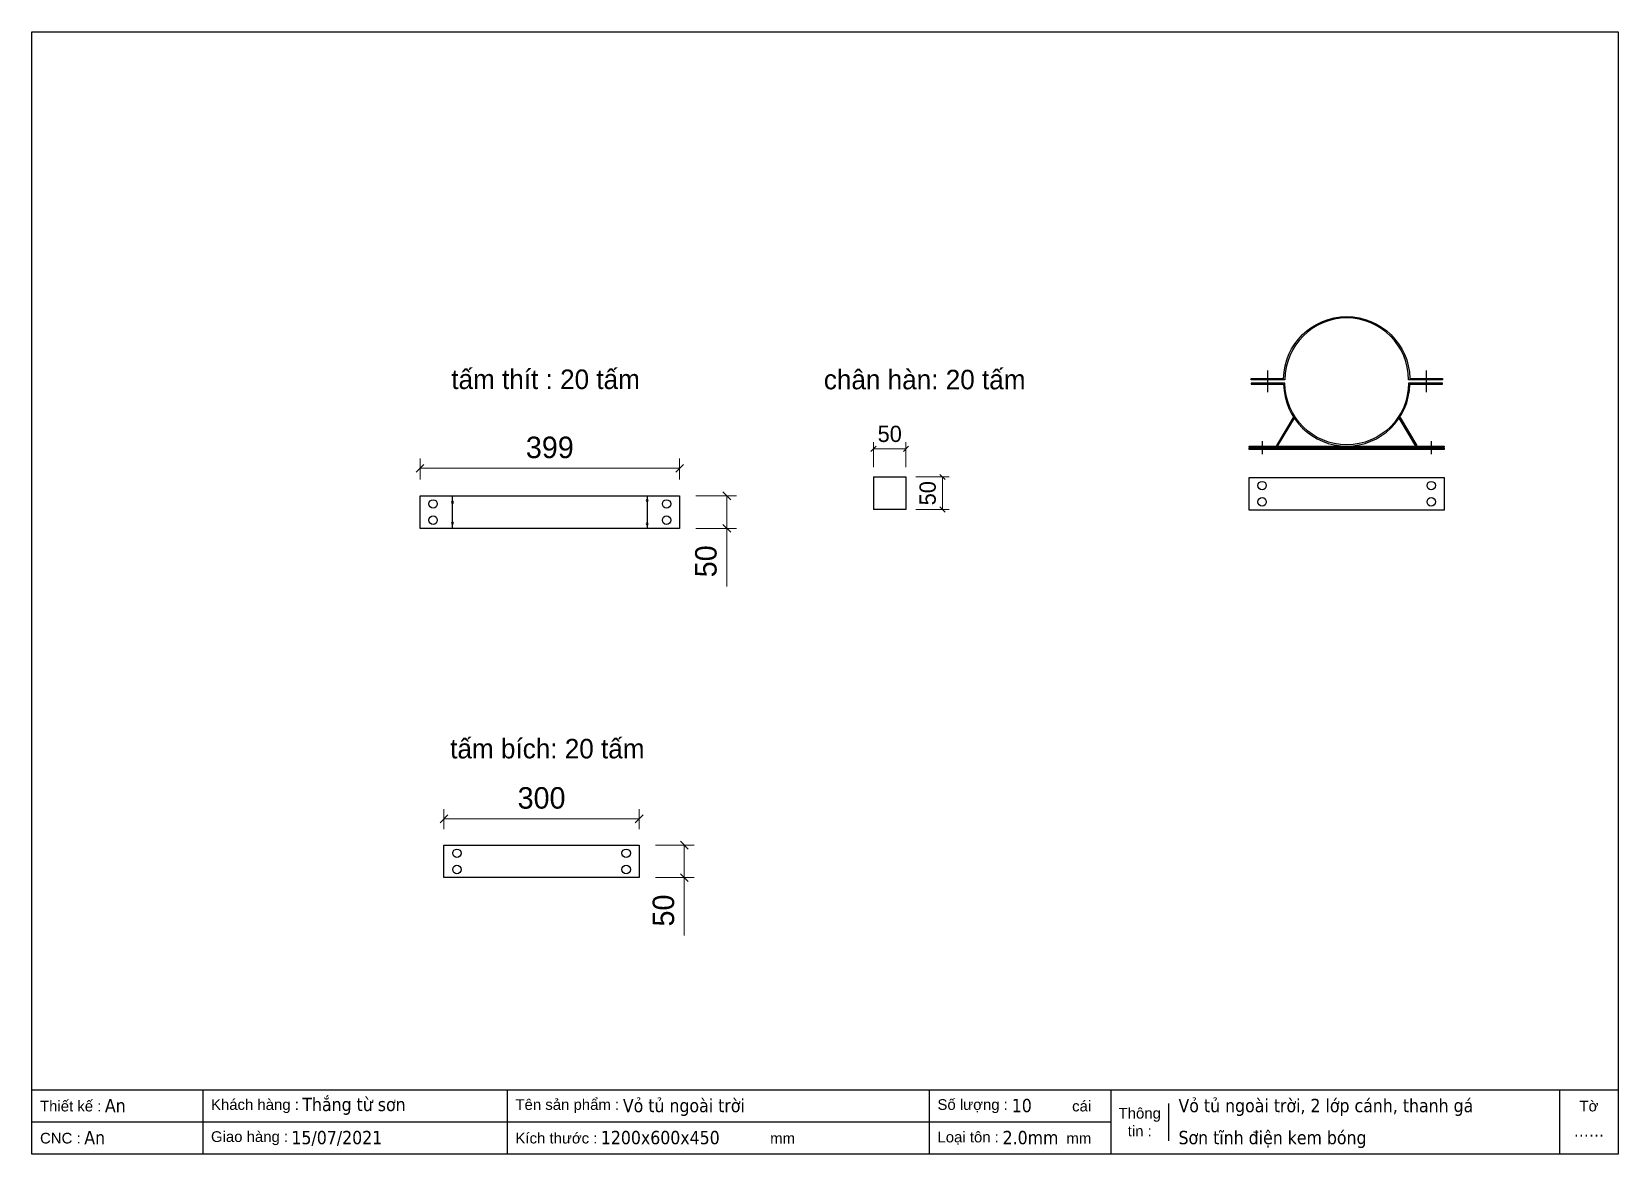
# Model space of a CAD drawing. Header units: millimetres. Extents: x 0 to 2439, y 0 to 1724.
import ezdxf
from ezdxf.enums import TextEntityAlignment as Align

# ---------------------------------------------------------------- set-up
doc = ezdxf.new("R2010")
doc.units = ezdxf.units.MM
doc.layers.add('CNC', color=7, linetype='Continuous')
doc.styles.add('Arial', font='arial.ttf')
doc.styles.add('Tahoma (Input Text)', font='tahoma.ttf')
doc.dimstyles.new('Dim-25', dxfattribs={"dimtxt": 25, "dimasz": 8, "dimexe": 10, "dimexo": 15, "dimgap": 10, "dimtad": 1, "dimdec": 0, "dimtxsty": 'Standard', "dimblk": 'OBLIQUE', "dimcen": 10, "dimclrd": 5, "dimclre": 5, "dimclrt": 3, "dimazin": 3, "dimtfac": 1, "dimtdec": 0, "dimtmove": 0, "dimatfit": 3, "dimldrblk": 'OBLIQUE', "dimlwd": 9, "dimlwe": 9})
doc.dimstyles.new('Dim-33', dxfattribs={"dimtxt": 33, "dimasz": 12, "dimexe": 15, "dimexo": 25, "dimgap": 15, "dimtad": 1, "dimdec": 0, "dimtxsty": 'Standard', "dimblk": 'OBLIQUE', "dimcen": 10, "dimclrd": 5, "dimclre": 5, "dimclrt": 3, "dimazin": 3, "dimtfac": 1, "dimtdec": 0, "dimtmove": 0, "dimatfit": 3, "dimldrblk": 'OPEN30', "dimlwd": 9, "dimlwe": 9})

# ---------------------------------------------------------------- blocks, each defined once
blk = doc.blocks.new('*D1')
at = {"color": 0, "linetype": 'ByBlock', "lineweight": -2}
for p, q in [((639.7, 521.3), (627.7, 509.3)), ((927.7, 509.3), (939.7, 521.3))]:
    blk.add_line(p, q, dxfattribs=at)
at = {"color": 5, "lineweight": 9, "transparency": 16777216}
for p, q in [((633.7, 499.2), (633.7, 530.3)), ((633.7, 515.3), (933.7, 515.3)), ((933.7, 499.2), (933.7, 530.3))]:
    blk.add_line(p, q, dxfattribs=at)
at = {"layer": 'Defpoints', "color": 0, "transparency": 16777216}
for p in [(933.7, 515.3), (633.7, 474.2), (933.7, 474.2)]:
    blk.add_point(p, dxfattribs=at)
at = {"color": 3, "transparency": 16777216, "insert": (783.7, 547.2), "char_height": 33, "attachment_point": 5}
blk.add_mtext('300', dxfattribs=at)
blk = doc.blocks.new('_Oblique')
at = {"color": 0, "linetype": 'ByBlock', "lineweight": -2}
blk.add_line((-0.5, -0.5), (0.5, 0.5), dxfattribs=at)
blk = doc.blocks.new('_Open30')
at = {"color": 0, "linetype": 'ByBlock', "lineweight": -2}
for p, q in [((-1, 0.27), (0, 0)), ((0, 0), (-1, -0.27)), ((0, 0), (-1, 0))]:
    blk.add_line(p, q, dxfattribs=at)
blk = doc.blocks.new('*D2')
at = {"color": 5, "lineweight": 9, "transparency": 16777216}
for p, q in [((958.7, 474.9), (1018.1, 474.9)), ((1003.1, 474.9), (1003.1, 424.9)), ((958.7, 424.9), (1018.1, 424.9)), ((1003.1, 424.9), (1003.1, 335.8))]:
    blk.add_line(p, q, dxfattribs=at)
at = {"color": 0, "linetype": 'ByBlock', "lineweight": -2}
for p, q in [((1009.1, 468.9), (997.1, 480.9)), ((997.1, 430.9), (1009.1, 418.9))]:
    blk.add_line(p, q, dxfattribs=at)
at = {"layer": 'Defpoints', "color": 0, "transparency": 16777216}
for p in [(933.7, 474.9), (933.7, 424.9), (1003.1, 424.9)]:
    blk.add_point(p, dxfattribs=at)
at = {"color": 3, "transparency": 16777216, "insert": (971.2, 374.4), "char_height": 33, "attachment_point": 5, "rotation": 90}
blk.add_mtext('50', dxfattribs=at)
blk = doc.blocks.new('*D3')
at = {"color": 0, "linetype": 'ByBlock', "lineweight": -2}
for p, q in [((602.9, 1059.8), (590.9, 1047.8)), ((989.9, 1047.8), (1001.9, 1059.8))]:
    blk.add_line(p, q, dxfattribs=at)
at = {"color": 5, "lineweight": 9, "transparency": 16777216}
for p, q in [((596.9, 1036.5), (596.9, 1068.8)), ((596.9, 1053.8), (995.9, 1053.8)), ((995.9, 1036.5), (995.9, 1068.8))]:
    blk.add_line(p, q, dxfattribs=at)
at = {"layer": 'Defpoints', "color": 0, "transparency": 16777216}
for p in [(995.9, 1053.8), (596.9, 1011.5), (995.9, 1011.5)]:
    blk.add_point(p, dxfattribs=at)
at = {"color": 3, "transparency": 16777216, "insert": (796.4, 1085.7), "char_height": 33, "attachment_point": 5}
blk.add_mtext('399', dxfattribs=at)
blk = doc.blocks.new('f3daunguoc')
at = {"layer": 'CNC', "color": 2, "lineweight": -3}
blk.add_circle((0, 0), 1.5, dxfattribs=at)
blk = doc.blocks.new('*D4')
at = {"color": 5, "lineweight": 9, "transparency": 16777216}
for p, q in [((1020.9, 1011.5), (1083.4, 1011.5)), ((1068.4, 1011.5), (1068.4, 961.5)), ((1020.9, 961.5), (1083.4, 961.5)), ((1068.4, 961.5), (1068.4, 872.4))]:
    blk.add_line(p, q, dxfattribs=at)
at = {"color": 0, "linetype": 'ByBlock', "lineweight": -2}
for p, q in [((1074.4, 1005.5), (1062.4, 1017.5)), ((1062.4, 967.5), (1074.4, 955.5))]:
    blk.add_line(p, q, dxfattribs=at)
at = {"layer": 'Defpoints', "color": 0, "transparency": 16777216}
for p in [(995.9, 1011.5), (995.9, 961.5), (1068.4, 961.5)]:
    blk.add_point(p, dxfattribs=at)
at = {"color": 3, "transparency": 16777216, "insert": (1036.5, 910.9), "char_height": 33, "attachment_point": 5, "rotation": 90}
blk.add_mtext('50', dxfattribs=at)
blk = doc.blocks.new('khungtenAsean2')
at = {"color": 7}
for p, q in [((2970, -1980), (0, -1980)), ((320, -1980), (320, -2100)), ((890, -1980), (890, -2100)), ((1680, -1980), (1680, -2100)), ((2020, -1980), (2020, -2100)), ((2860, -1980), (2860, -2100)), ((2128.3, -2005), (2128.3, -2075)), ((2020, -2040), (0, -2040))]:
    blk.add_line(p, q, dxfattribs=at)
blk.add_lwpolyline([(0, 0), (2970, 0), (2970, -2100), (0, -2100)], close=True, dxfattribs=at)
at = {"color": 2, "char_height": 20, "style": 'Arial'}
for s, insert, width, attachment_point in [('  Thiết kế :', (0, -2010), 917.634, 4), ('  Khách hàng :', (320, -2010), 917.634, 4), ('  Tên sản phẩm :', (890, -2010), 917.634, 4), ('  Số lượng :', (1680, -2010), 917.634, 4), ('cái', (1947.6, -2010), 917.634, 4), ('Thông\\Ptin :', (2074.2, -2040), 108.311, 5), ('Tờ', (2915, -2010), 110, 5), ('  CNC :', (0, -2070), 917.634, 4), ('  Giao hàng :', (320, -2070), 917.634, 4), ('  Kích thước :', (890, -2070), 917.634, 4), ('mm', (1382.3, -2070), 917.634, 4), ('  Loại tôn :', (1680, -2070), 917.634, 4), ('mm', (1936.9, -2070), 917.634, 4)]:
    blk.add_mtext(s, dxfattribs=dict(at, insert=insert, width=width, attachment_point=attachment_point))
at = {"color": 1, "style": 'Tahoma (Input Text)', "flags": 8}
for tag, p in [('#01', (137.1, -2021.3)), ('#03', (506.6, -2019.3)), ('#05', (1106.6, -2021.3)), ('#07', (1834.7, -2021.3)), ('#09', (2146.7, -2021.3)), ('#02', (98.5, -2081.3)), ('#04', (486.1, -2081.3)), ('#06', (1065.3, -2081.3)), ('#08', (1817.4, -2081.3)), ('#10', (2146.7, -2081.3))]:
    blk.add_attdef(tag, p, '', height=25, dxfattribs=at)
blk.add_attdef('#11', text='', height=25, dxfattribs=at).set_placement((2915, -2067.3), align=Align.CENTER)
blk = doc.blocks.new('dai om cot')
at = {"color": 2}
for p, q in [((97811.4, 37162.6), (97811.4, 37129.6)), ((98055.4, 37162.6), (98055.4, 37129.6)), ((97803.4, 37054.1), (97803.4, 37034.1)), ((98063.4, 37054.1), (98063.4, 37034.1))]:
    blk.add_line(p, q, dxfattribs=at)
at = {"color": 5}
for points in [[(97786.4, 37148.6), (97786.4, 37150.6), (97836.4, 37150.6, -0.97959), (98030.4, 37150.6), (98080.4, 37150.6), (98080.4, 37148.6), (98028.4, 37148.6, 1), (97838.4, 37148.6), (97786.4, 37148.6)], [(97786.4, 37143.6), (97786.4, 37141.6), (97836.4, 37141.6, 0.97959), (98030.4, 37141.6), (98080.4, 37141.6), (98080.4, 37143.6), (98028.4, 37143.6, -1), (97838.4, 37143.6), (97786.4, 37143.6)]]:
    blk.add_lwpolyline(points, format="xyb", dxfattribs=at)
for points in [[(97852.9, 37089.5), (97851.2, 37090.5), (97825.5, 37047.6), (97827.2, 37046.6)], [(98013.9, 37089.5), (98015.6, 37090.5), (98041.3, 37047.6), (98039.6, 37046.6)], [(97783.4, 37046.6), (98083.4, 37046.6), (98083.4, 37044.6), (97783.4, 37044.6)], [(97783.4, 37043.6), (98083.4, 37043.6), (98083.4, 37041.6), (97783.4, 37041.6)]]:
    blk.add_lwpolyline(points, close=True, dxfattribs=at)
blk = doc.blocks.new('*D5')
at = {"color": 5, "lineweight": 9, "transparency": 16777216}
for p, q in [((1358.9, 1040.5), (1410.1, 1040.5)), ((1400.1, 1040.5), (1400.1, 990.5)), ((1358.9, 990.5), (1410.1, 990.5))]:
    blk.add_line(p, q, dxfattribs=at)
at = {"color": 0, "linetype": 'ByBlock', "lineweight": -2}
for p, q in [((1404.1, 1036.5), (1396.1, 1044.5)), ((1396.1, 994.5), (1404.1, 986.5))]:
    blk.add_line(p, q, dxfattribs=at)
at = {"layer": 'Defpoints', "color": 0, "transparency": 16777216}
for p in [(1343.9, 1040.5), (1343.9, 990.5), (1400.1, 990.5)]:
    blk.add_point(p, dxfattribs=at)
at = {"color": 3, "transparency": 16777216, "insert": (1377.3, 1015.5), "char_height": 25, "attachment_point": 5, "rotation": 90}
blk.add_mtext('50', dxfattribs=at)
blk = doc.blocks.new('*D6')
at = {"color": 0, "linetype": 'ByBlock', "lineweight": -2}
for p, q in [((1297.9, 1087.7), (1289.9, 1079.7)), ((1339.9, 1079.7), (1347.9, 1087.7))]:
    blk.add_line(p, q, dxfattribs=at)
at = {"color": 5, "lineweight": 9, "transparency": 16777216}
for p, q in [((1293.9, 1055.5), (1293.9, 1093.7)), ((1293.9, 1083.7), (1343.9, 1083.7)), ((1343.9, 1055.5), (1343.9, 1093.7))]:
    blk.add_line(p, q, dxfattribs=at)
at = {"layer": 'Defpoints', "color": 0, "transparency": 16777216}
for p in [(1343.9, 1083.7), (1293.9, 1040.5), (1343.9, 1040.5)]:
    blk.add_point(p, dxfattribs=at)
at = {"color": 3, "transparency": 16777216, "insert": (1318.9, 1106.5), "char_height": 25, "attachment_point": 5}
blk.add_mtext('50', dxfattribs=at)

msp = doc.modelspace()

# ---------------------------------------------------------------- linework, layer by layer
at = {"color": 7}
for p, q in [((1293.9, 1040.5), (1343.9, 1040.5)), ((1293.9, 1040.5), (1293.9, 990.5)), ((1343.9, 1040.5), (1343.9, 990.5)), ((596.9, 1011.5), (995.9, 1011.5)), ((596.9, 961.5), (596.9, 1011.5)), ((646.9, 961.5), (646.9, 1011.5)), ((945.9, 1011.5), (945.9, 961.5)), ((995.9, 1011.5), (995.9, 961.5)), ((1343.9, 990.5), (1293.9, 990.5)), ((995.9, 961.5), (596.9, 961.5))]:
    msp.add_line(p, q, dxfattribs=at)
at = {"color": 5}
msp.add_lwpolyline([(1871.3, 1039.7), (2171.3, 1039.7), (2171.3, 989.7), (1871.3, 989.7)], close=True, dxfattribs=at)
at = {"color": 7}
msp.add_lwpolyline([(633.7, 474.9), (933.7, 474.9), (933.7, 424.9), (633.7, 424.9)], close=True, dxfattribs=at)
at = {"color": 2}
for centre in [(1891.3, 1027.2), (2151.3, 1027.2), (616.9, 999), (975.9, 999), (1891.3, 1002.2), (2151.3, 1002.2), (616.9, 974), (975.9, 974), (653.7, 462.4), (913.7, 462.4), (653.7, 437.4), (913.7, 437.4)]:
    msp.add_circle(centre, 6.5, dxfattribs=at)

# ---------------------------------------------------------------- block references
at = {"color": 7}
ref = msp.add_blockref('khungtenAsean2', (0, 1724.4), dxfattribs=dict(at, xscale=0.8211455999989993, yscale=0.8211455999989993, zscale=0.8211455999989993))
ref.add_attrib('#11', '......', dxfattribs={"color": 1, "height": 20.53, "style": 'Tahoma (Input Text)'}).set_placement((2393.6, 26.8), align=Align.CENTER)
ref.add_attrib('#09', 'Vỏ tủ ngoài trời, 2 lớp cánh, thanh gá', (1762.8, 64.6), dxfattribs={"color": 1, "height": 20.529, "style": 'Tahoma (Input Text)'})
ref.add_attrib('#10', 'Sơn tĩnh điện kem bóng', (1762.8, 15.4), dxfattribs={"color": 1, "height": 20.529, "style": 'Tahoma (Input Text)'})
ref.add_attrib('#08', '2.0mm', (1492.4, 15.4), dxfattribs={"color": 1, "height": 20.53, "style": 'Tahoma (Input Text)'})
ref.add_attrib('#07', '10', (1506.5, 64.6), dxfattribs={"color": 1, "height": 20.53, "style": 'Tahoma (Input Text)'})
ref.add_attrib('#06', '1200x600x450', (874.8, 15.4), dxfattribs={"color": 1, "height": 20.529, "style": 'Tahoma (Input Text)'})
ref.add_attrib('#05', 'Vỏ tủ ngoài trời', (908.7, 64.6), dxfattribs={"color": 1, "height": 20.529, "style": 'Tahoma (Input Text)'})
ref.add_attrib('#04', '15/07/2021', (399.2, 15.4), dxfattribs={"color": 1, "height": 20.53, "style": 'Tahoma (Input Text)'})
ref.add_attrib('#03', 'Thắng từ sơn', (416, 66.3), dxfattribs={"color": 1, "height": 20.529, "style": 'Tahoma (Input Text)'})
ref.add_attrib('#02', 'An', (80.8, 15.4), dxfattribs={"color": 1, "height": 20.53, "style": 'Tahoma (Input Text)'})
ref.add_attrib('#01', 'An', (112.5, 64.6), dxfattribs={"color": 1, "height": 20.53, "style": 'Tahoma (Input Text)'})
msp.add_blockref('dai om cot', (-95912, -35958.8), dxfattribs=at)
at = {"lineweight": -3, "xscale": -1}
for p in [(646.9, 1001.5), (945.9, 1004.1), (646.9, 969.6), (945.9, 968.6)]:
    msp.add_blockref('f3daunguoc', p, dxfattribs=at)

# ---------------------------------------------------------------- texts
at = {"color": 2, "char_height": 35, "width": 775, "attachment_point": 5}
for s, insert in [('{\\H0.8571x;\\C7;tấm thít : 20 tấm}', (789.9, 1190.3)), ('{\\H0.8571x;\\C7;chân hàn: 20 tấm}', (1372.6, 1189.9)), ('{\\H0.8571x;\\C7;tấm bích: 20 tấm}', (792.6, 622.9))]:
    msp.add_mtext(s, dxfattribs=dict(at, insert=insert))

# ---------------------------------------------------------------- dimensions: what is measured, and where the dimension line sits
at = {"color": 7}
dim = msp.add_linear_dim(base=(1343.9, 1083.7), p1=(1293.9, 1040.5), p2=(1343.9, 1040.5), dimstyle='Dim-25', dxfattribs=at)
dim.commit()
dim.dimension.update_dxf_attribs({"geometry": '*D6', "text_midpoint": (1318.9, 1083.7), "dimtype": 160})
for base, p1, p2, picture, middle in [((995.9, 1053.8), (596.9, 1011.5), (995.9, 1011.5), '*D3', (796.4, 1085.7)), ((933.7, 515.3), (633.7, 474.2), (933.7, 474.2), '*D1', (783.7, 547.2))]:
    dim = msp.add_linear_dim(base=base, p1=p1, p2=p2, dimstyle='Dim-33', dxfattribs=at)
    dim.commit()
    dim.dimension.update_dxf_attribs({"geometry": picture, "text_midpoint": middle})
dim = msp.add_linear_dim(base=(1400.1, 990.5), p1=(1343.9, 1040.5), p2=(1343.9, 990.5), angle=90, dimstyle='Dim-25', dxfattribs=at)
dim.commit()
dim.dimension.update_dxf_attribs({"geometry": '*D5', "text_midpoint": (1400.1, 1015.5), "dimtype": 160})
for base, p1, p2, picture, middle in [((1068.4, 961.5), (995.9, 1011.5), (995.9, 961.5), '*D4', (1036.5, 910.9)), ((1003.1, 424.9), (933.7, 474.9), (933.7, 424.9), '*D2', (971.2, 374.4))]:
    dim = msp.add_linear_dim(base=base, p1=p1, p2=p2, angle=90, dimstyle='Dim-33', dxfattribs=at)
    dim.commit()
    dim.dimension.update_dxf_attribs({"geometry": picture, "text_midpoint": middle})

doc.saveas('drawing.dxf')
